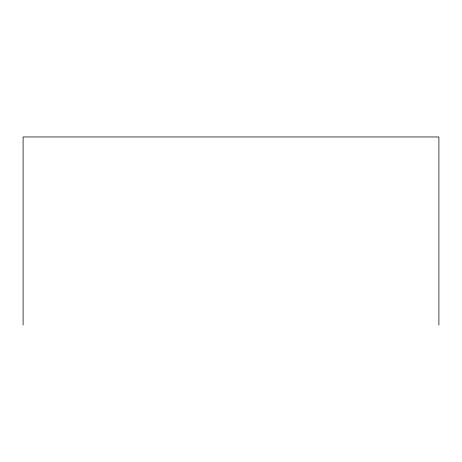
<?xml version="1.0" encoding="UTF-8"?>
<svg xmlns="http://www.w3.org/2000/svg" width="462" height="462" viewBox="0 0 462 462"><rect width="100%" height="100%" fill="white"/><g stroke="black" fill="none" stroke-linecap="round" stroke-linejoin="round"><path stroke-width="0.69" d="M438.9 325.04L438.9 136.96L23.1 136.96L23.1 325.04"/></g></svg>
